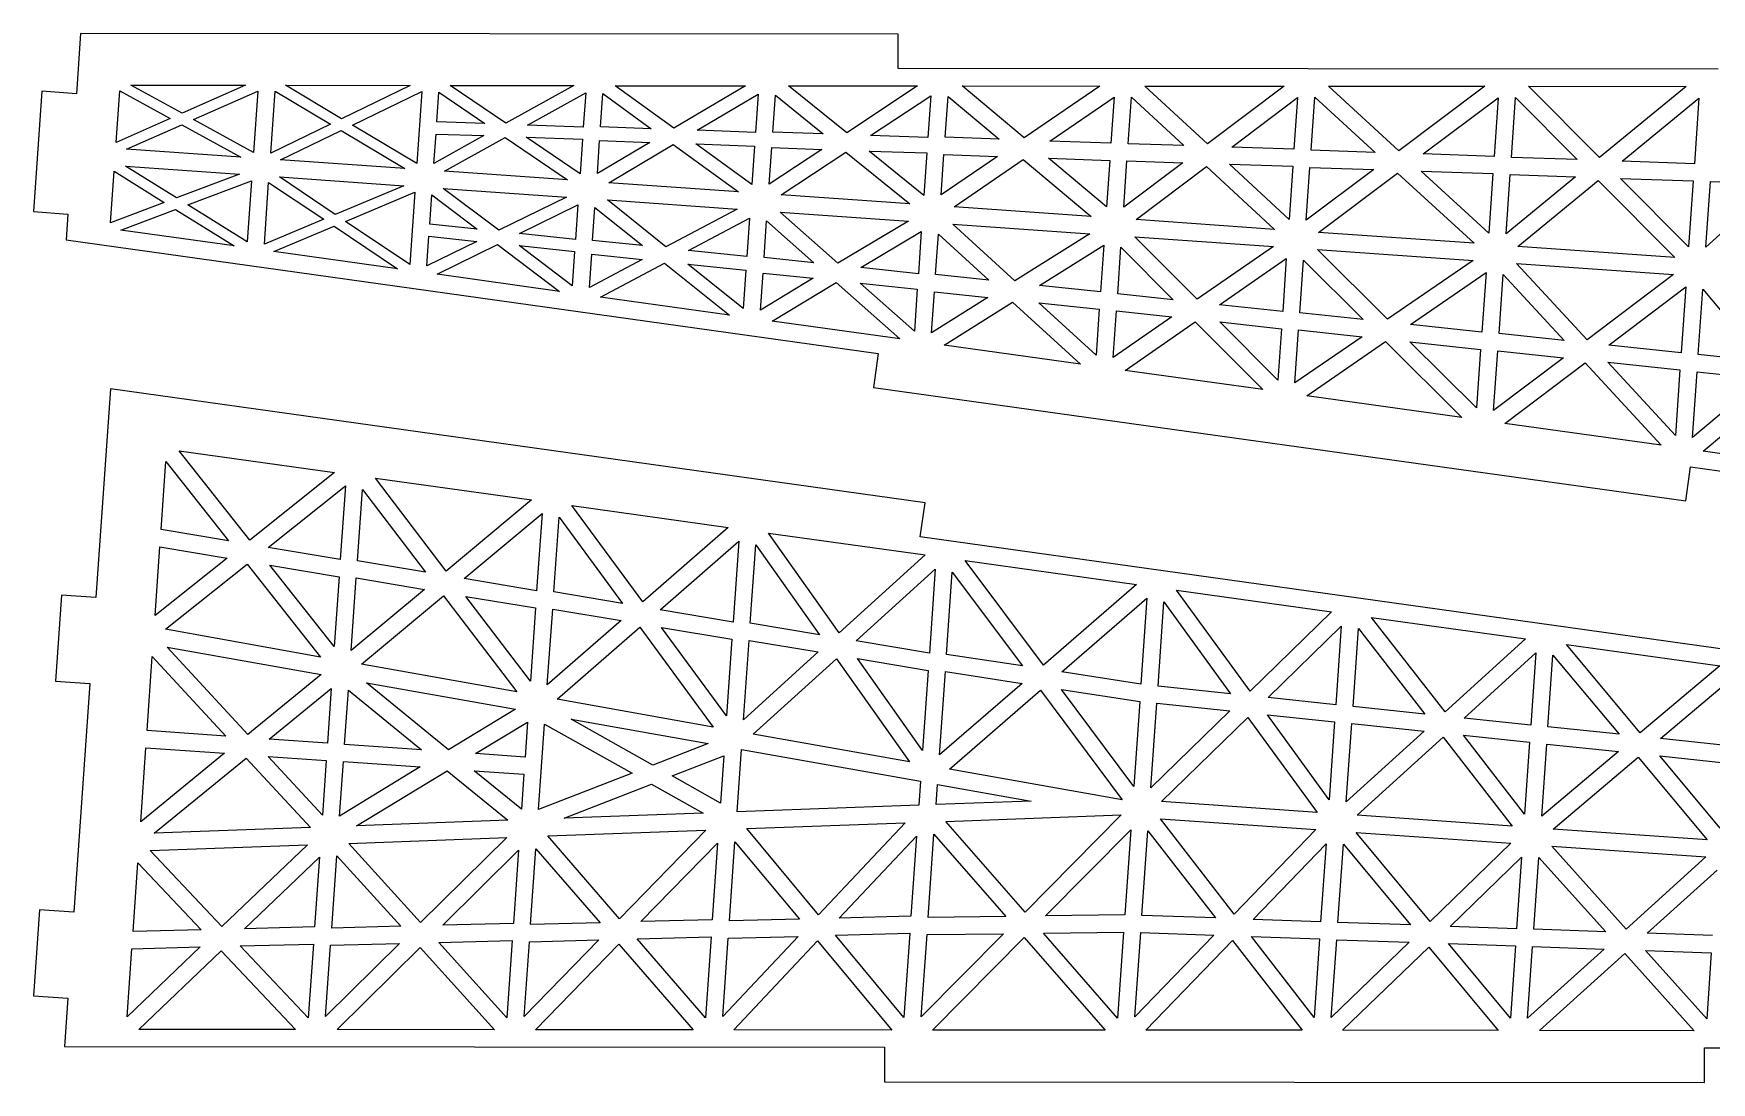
# Model space of a CAD drawing. Header units: millimetres. Extents: x -2 to 1368, y -62 to 278.
# Drawn here: x -2.5 to 192.3, y 70.1 to 191.9 of the extents above; entities that cross this region are included whole.
import ezdxf

# ---------------------------------------------------------------- set-up
doc = ezdxf.new("R2010")
doc.units = ezdxf.units.MM
doc.layers.add('CYAN', color=4, linetype='CONTINUOUS', true_color=0x00ffff)

msp = doc.modelspace()

# ---------------------------------------------------------------- linework, layer by layer
at = {"layer": 'CYAN'}
for p, q in [((2.96, 191.9), (2.47, 184.92)), ((97.91, 191.83), (2.96, 191.9)), ((97.9, 187.84), (97.91, 191.83)), ((193.13, 187.75), (97.9, 187.84)), ((-1.52, 185.2), (-2.5, 171.23)), ((2.47, 184.92), (-1.52, 185.2)), ((7.08, 179.26), (7.5, 185.24)), ((7.5, 185.24), (13.37, 182.05)), ((8.8, 185.9), (22.11, 185.9)), ((14.76, 182.65), (8.8, 185.9)), ((22.11, 185.9), (14.76, 182.65)), ((16.09, 181.94), (23.54, 185.22)), ((23.54, 185.22), (23.04, 178.11)), ((25.04, 178.03), (25.54, 185.21)), ((25.54, 185.21), (31.99, 181.37)), ((26.77, 185.9), (41.25, 185.89)), ((33.26, 182.01), (26.77, 185.9)), ((41.25, 185.89), (33.26, 182.01)), ((34.52, 181.27), (42.58, 185.19)), ((42.58, 185.19), (42, 176.81)), ((45.89, 185.87), (60.25, 185.86)), ((52.35, 181.48), (45.89, 185.87)), ((60.25, 185.86), (52.35, 181.48)), ((65.03, 185.85), (80.17, 185.85)), ((71.86, 180.92), (65.03, 185.85)), ((80.17, 185.85), (71.86, 180.92)), ((91.92, 180.37), (85.16, 185.85)), ((85.16, 185.85), (100.14, 185.83)), ((100.14, 185.83), (91.92, 180.37)), ((112.53, 179.78), (105.33, 185.82)), ((105.33, 185.82), (121.32, 185.8)), ((121.32, 185.8), (112.53, 179.78)), ((126.56, 185.81), (142.72, 185.79)), ((133.83, 179.09), (126.56, 185.81)), ((142.72, 185.79), (133.83, 179.09)), ((147.86, 185.8), (166.03, 185.78)), ((156.03, 178.29), (147.86, 185.8)), ((166.03, 185.78), (156.03, 178.29)), ((179.33, 177.51), (171.09, 185.78)), ((171.09, 185.78), (189.41, 185.75)), ((189.41, 185.75), (179.33, 177.51)), ((44.34, 181.64), (44.58, 185.08)), ((44.58, 185.08), (49.92, 181.45)), ((54.86, 181.25), (61.62, 185.02)), ((61.62, 185.02), (61.34, 181.03)), ((63.35, 181.06), (63.62, 184.93)), ((63.62, 184.93), (69.22, 180.85)), ((74.57, 180.68), (81.66, 184.87)), ((81.66, 184.87), (81.35, 180.43)), ((83.35, 180.46), (83.65, 184.75)), ((83.65, 184.75), (89.2, 180.25)), ((94.7, 180.07), (101.69, 184.69)), ((101.69, 184.69), (101.35, 179.83)), ((103.36, 179.87), (103.69, 184.6)), ((103.69, 184.6), (109.61, 179.63)), ((115.53, 179.42), (122.98, 184.53)), ((122.98, 184.53), (122.61, 179.17)), ((124.61, 179.11), (124.99, 184.52)), ((124.99, 184.52), (131.09, 178.91)), ((136.66, 178.72), (144.28, 184.47)), ((144.28, 184.47), (143.86, 178.49)), ((145.86, 178.35), (146.29, 184.51)), ((146.29, 184.51), (153.28, 178.11)), ((158.86, 177.92), (167.59, 184.45)), ((167.59, 184.45), (167.11, 177.64)), ((169.11, 177.53), (169.59, 184.46)), ((169.59, 184.46), (176.76, 177.27)), ((181.96, 177.08), (190.89, 184.4)), ((190.89, 184.4), (190.36, 176.79)), ((13.37, 182.05), (7.08, 179.26)), ((8.31, 178.49), (14.7, 181.31)), ((14.7, 181.31), (21.55, 177.57)), ((23.04, 178.11), (16.09, 181.94)), ((31.99, 181.37), (25.04, 178.03)), ((42, 176.81), (34.52, 181.27)), ((49.92, 181.45), (44.34, 181.64)), ((61.34, 181.03), (54.86, 181.25)), ((26.19, 177.24), (33.22, 180.64)), ((33.22, 180.64), (40.63, 176.23)), ((44, 176.83), (44.24, 180.24)), ((49.77, 180.06), (44, 176.83)), ((44.24, 180.24), (49.77, 180.06)), ((45.22, 175.91), (52.28, 179.83)), ((52.28, 179.83), (59.51, 174.91)), ((54.72, 179.86), (61.24, 179.63)), ((60.96, 175.61), (54.72, 179.86)), ((61.24, 179.63), (60.96, 175.61)), ((62.97, 175.65), (63.23, 179.47)), ((69.06, 179.26), (62.97, 175.65)), ((63.23, 179.47), (69.06, 179.26)), ((69.22, 180.85), (63.35, 181.06)), ((81.35, 180.43), (74.57, 180.68)), ((89.2, 180.25), (83.35, 180.46)), ((101.35, 179.83), (94.7, 180.07)), ((109.61, 179.63), (103.36, 179.87)), ((122.61, 179.17), (115.53, 179.42)), ((21.55, 177.57), (8.31, 178.49)), ((64.3, 174.58), (71.77, 179.02)), ((71.77, 179.02), (79.34, 173.53)), ((80.92, 174.37), (74.41, 179.09)), ((74.41, 179.09), (81.23, 178.83)), ((81.23, 178.83), (80.92, 174.37)), ((82.93, 174.4), (83.23, 178.67)), ((89.03, 178.46), (82.93, 174.4)), ((83.23, 178.67), (89.03, 178.46)), ((84.32, 173.18), (91.81, 178.14)), ((91.81, 178.14), (99.24, 172.14)), ((100.88, 173.12), (94.53, 178.25)), ((94.53, 178.25), (101.23, 178.04)), ((101.23, 178.04), (100.88, 173.12)), ((102.89, 173.16), (103.22, 177.85)), ((109.42, 177.64), (102.89, 173.16)), ((103.22, 177.85), (109.42, 177.64)), ((122.09, 171.77), (115.34, 177.43)), ((115.34, 177.43), (122.47, 177.18)), ((131.09, 178.91), (124.61, 179.11)), ((143.86, 178.49), (136.66, 178.72)), ((153.28, 178.11), (145.86, 178.35)), ((167.11, 177.64), (158.86, 177.92)), ((176.76, 177.27), (169.11, 177.53)), ((6.43, 169.93), (6.85, 175.91)), ((6.85, 175.91), (12.68, 172.27)), ((14.1, 172.83), (8.17, 176.5)), ((8.17, 176.5), (21.41, 175.57)), ((21.41, 175.57), (14.1, 172.83)), ((40.63, 176.23), (26.19, 177.24)), ((59.51, 174.91), (45.22, 175.91)), ((104.4, 171.77), (112.43, 177.28)), ((112.43, 177.28), (120.31, 170.66)), ((122.47, 177.18), (122.09, 171.77)), ((124.09, 171.73), (124.47, 177.11)), ((130.95, 176.91), (124.09, 171.73)), ((124.47, 177.11), (130.95, 176.91)), ((125.52, 170.3), (133.7, 176.47)), ((133.7, 176.47), (141.61, 169.17)), ((136.37, 176.73), (143.72, 176.49)), ((143.29, 170.33), (136.37, 176.73)), ((143.72, 176.49), (143.29, 170.33)), ((145.29, 170.24), (145.72, 176.35)), ((153.12, 176.11), (145.29, 170.24)), ((145.72, 176.35), (153.12, 176.11)), ((146.72, 168.81), (155.9, 175.69)), ((155.9, 175.69), (164.8, 167.55)), ((166.49, 168.71), (158.62, 175.93)), ((158.62, 175.93), (166.97, 175.64)), ((166.97, 175.64), (166.49, 168.71)), ((168.49, 168.67), (168.97, 175.53)), ((168.97, 175.53), (176.57, 175.27)), ((190.36, 176.79), (181.96, 177.08)), ((15.4, 172.01), (22.81, 174.82)), ((22.81, 174.82), (22.32, 167.72)), ((24.3, 167.45), (24.8, 174.63)), ((24.8, 174.63), (31.22, 170.35)), ((32.54, 170.91), (26.05, 175.25)), ((26.05, 175.25), (40.49, 174.24)), ((40.49, 174.24), (32.54, 170.91)), ((33.73, 170.1), (41.76, 173.47)), ((41.76, 173.47), (41.18, 165.09)), ((51.53, 169.06), (45.08, 173.92)), ((45.08, 173.92), (59.37, 172.92)), ((79.34, 173.53), (64.3, 174.58)), ((176.57, 175.27), (168.49, 168.67)), ((169.84, 167.2), (179.19, 174.84)), ((179.19, 174.84), (188.07, 165.92)), ((189.68, 167.14), (181.77, 175.09)), ((181.77, 175.09), (190.22, 174.8)), ((190.22, 174.8), (189.68, 167.14)), ((191.69, 167.12), (192.22, 174.71)), ((199.79, 174.45), (191.69, 167.12)), ((192.22, 174.71), (199.79, 174.45)), ((12.68, 172.27), (6.43, 169.93)), ((7.63, 169.09), (13.98, 171.48)), ((13.98, 171.48), (20.8, 167.25)), ((22.32, 167.72), (15.4, 172.01)), ((43.51, 169.77), (43.75, 173.18)), ((43.75, 173.18), (49.01, 169.18)), ((59.37, 172.92), (51.53, 169.06)), ((53.94, 168.69), (60.71, 172.02)), ((60.71, 172.02), (60.43, 168.01)), ((62.42, 167.89), (62.69, 171.71)), ((62.69, 171.71), (68.22, 167.29)), ((70.94, 167.15), (64.16, 172.58)), ((64.16, 172.58), (79.19, 171.53)), ((79.19, 171.53), (70.94, 167.15)), ((99.24, 172.14), (84.32, 173.18)), ((120.31, 170.66), (104.4, 171.77)), ((-2.5, 171.23), (1.49, 170.95)), ((1.49, 170.95), (1.28, 167.96)), ((31.22, 170.35), (24.3, 167.45)), ((25.42, 166.6), (32.39, 169.54)), ((32.39, 169.54), (39.77, 164.59)), ((41.18, 165.09), (33.73, 170.1)), ((49.01, 169.18), (43.51, 169.77)), ((73.55, 166.72), (80.65, 170.48)), ((80.65, 170.48), (80.34, 166.01)), ((82.33, 165.9), (82.63, 170.16)), ((82.63, 170.16), (88.11, 165.29)), ((84.18, 171.18), (99.1, 170.14)), ((90.91, 165.23), (84.18, 171.18)), ((99.1, 170.14), (90.91, 165.23)), ((111.44, 163.21), (104.26, 169.78)), ((104.26, 169.78), (120.17, 168.67)), ((141.61, 169.17), (125.52, 170.3)), ((1.28, 167.96), (95.59, 154.77)), ((20.8, 167.25), (7.63, 169.09)), ((43.17, 164.93), (43.41, 168.37)), ((48.96, 167.78), (43.17, 164.93)), ((43.41, 168.37), (48.96, 167.78)), ((60.43, 168.01), (53.94, 168.69)), ((68.22, 167.29), (62.42, 167.89)), ((93.58, 164.74), (100.59, 168.93)), ((100.59, 168.93), (100.25, 164.02)), ((102.25, 163.93), (102.57, 168.62)), ((102.57, 168.62), (108.41, 163.27)), ((120.17, 168.67), (111.44, 163.21)), ((132.62, 161.06), (125.38, 168.3)), ((125.38, 168.3), (141.47, 167.18)), ((164.8, 167.55), (146.72, 168.81)), ((39.77, 164.59), (25.42, 166.6)), ((44.36, 163.97), (51.36, 167.41)), ((51.36, 167.41), (58.58, 161.97)), ((60.05, 162.62), (53.89, 167.29)), ((53.89, 167.29), (60.33, 166.61)), ((60.33, 166.61), (60.05, 162.62)), ((62.04, 162.43), (62.31, 166.3)), ((68.16, 165.69), (62.04, 162.43)), ((62.31, 166.3), (68.16, 165.69)), ((80.34, 166.01), (73.55, 166.72)), ((88.11, 165.29), (82.33, 165.9)), ((114.31, 162.66), (121.78, 167.33)), ((121.78, 167.33), (121.4, 161.92)), ((123.39, 161.7), (123.77, 167.09)), ((123.77, 167.09), (129.83, 161)), ((141.47, 167.18), (132.62, 161.06)), ((135.23, 160.42), (142.97, 165.79)), ((142.97, 165.79), (142.55, 159.63)), ((154.71, 158.73), (146.58, 166.82)), ((146.58, 166.82), (164.66, 165.56)), ((188.07, 165.92), (169.84, 167.2)), ((58.58, 161.97), (44.36, 163.97)), ((63.32, 161.31), (70.76, 165.25)), ((70.76, 165.25), (78.31, 159.21)), ((79.92, 159.98), (73.48, 165.12)), ((73.48, 165.12), (80.23, 164.42)), ((80.23, 164.42), (79.92, 159.98)), ((81.91, 159.81), (82.21, 164.1)), ((82.21, 164.1), (88.03, 163.5)), ((100.25, 164.02), (93.58, 164.74)), ((108.41, 163.27), (102.25, 163.93)), ((144.54, 159.5), (144.97, 165.61)), ((144.97, 165.61), (151.9, 158.7)), ((164.66, 165.56), (154.71, 158.73)), ((157.38, 158.12), (166.17, 164.17)), ((166.17, 164.17), (165.68, 157.24)), ((167.68, 157.07), (168.16, 163.93)), ((168.16, 163.93), (175.24, 156.27)), ((169.7, 165.2), (187.93, 163.93)), ((177.9, 156.34), (169.7, 165.2)), ((187.93, 163.93), (177.9, 156.34)), ((88.03, 163.5), (81.91, 159.81)), ((83.25, 158.52), (90.7, 163.01)), ((90.7, 163.01), (98.09, 156.45)), ((93.5, 162.91), (100.12, 162.22)), ((99.78, 157.36), (93.5, 162.91)), ((100.12, 162.22), (99.78, 157.36)), ((101.77, 157.17), (102.1, 161.91)), ((102.1, 161.91), (108.32, 161.28)), ((121.4, 161.92), (114.31, 162.66)), ((180.41, 155.73), (189.36, 162.5)), ((189.36, 162.5), (188.82, 154.84)), ((190.81, 154.65), (191.34, 162.24)), ((191.34, 162.24), (198.35, 153.85)), ((78.31, 159.21), (63.32, 161.31)), ((108.32, 161.28), (101.77, 157.17)), ((103.23, 155.74), (111.19, 160.72)), ((111.19, 160.72), (119.06, 153.53)), ((120.89, 154.56), (114.22, 160.66)), ((114.22, 160.66), (121.26, 159.92)), ((121.26, 159.92), (120.89, 154.56)), ((129.83, 161), (123.39, 161.7)), ((142.55, 159.63), (135.23, 160.42)), ((98.09, 156.45), (83.25, 158.52)), ((122.87, 154.29), (123.25, 159.71)), ((129.69, 159), (122.87, 154.29)), ((123.25, 159.71), (129.69, 159)), ((124.25, 152.79), (132.39, 158.44)), ((132.39, 158.44), (140.26, 150.57)), ((141.99, 151.65), (135.24, 158.42)), ((135.24, 158.42), (142.41, 157.64)), ((151.9, 158.7), (144.54, 159.5)), ((165.68, 157.24), (157.38, 158.12)), ((142.41, 157.64), (141.99, 151.65)), ((143.97, 151.34), (144.4, 157.5)), ((151.79, 156.71), (143.97, 151.34)), ((144.4, 157.5), (151.79, 156.71)), ((145.34, 149.84), (154.48, 156.14)), ((154.48, 156.14), (163.34, 147.33)), ((165.07, 148.44), (157.33, 156.12)), ((157.33, 156.12), (165.54, 155.24)), ((175.24, 156.27), (167.68, 157.07)), ((95.59, 154.77), (95.04, 150.83)), ((119.06, 153.53), (103.23, 155.74)), ((165.54, 155.24), (165.07, 148.44)), ((167.05, 148.15), (167.54, 155.08)), ((175.15, 154.27), (167.05, 148.15)), ((167.54, 155.08), (175.15, 154.27)), ((188.82, 154.84), (180.41, 155.73)), ((198.35, 153.85), (190.81, 154.65)), ((140.26, 150.57), (124.25, 152.79)), ((168.35, 146.63), (177.66, 153.67)), ((177.66, 153.67), (186.49, 144.11)), ((180.32, 153.74), (188.68, 152.85)), ((188.15, 145.24), (180.32, 153.74)), ((188.68, 152.85), (188.15, 145.24)), ((190.14, 145), (190.67, 152.63)), ((190.67, 152.63), (198.26, 151.85)), ((6.44, 150.65), (4.74, 126.44)), ((101.02, 137.42), (6.44, 150.65)), ((95.04, 150.83), (189.35, 137.64)), ((198.26, 151.85), (190.14, 145)), ((191.38, 143.41), (200.6, 151.19)), ((163.34, 147.33), (145.34, 149.84)), ((186.49, 144.11), (168.35, 146.63)), ((14.4, 143.48), (32.45, 140.96)), ((22.63, 133.1), (14.4, 143.48)), ((209.18, 140.94), (191.38, 143.41)), ((12.31, 134.33), (12.86, 142.21)), ((12.86, 142.21), (20.14, 133)), ((32.45, 140.96), (22.63, 133.1)), ((189.35, 137.64), (189.9, 141.61)), ((189.9, 141.61), (284.21, 128.43)), ((24.74, 132.23), (33.72, 139.39)), ((33.72, 139.39), (33.12, 130.84)), ((35.11, 130.7), (35.69, 138.98)), ((35.69, 138.98), (43.02, 129.37)), ((45.43, 129.5), (37.21, 140.28)), ((37.21, 140.28), (55.31, 137.76)), ((55.31, 137.76), (45.43, 129.5)), ((68.24, 125.93), (60.02, 137.1)), ((60.02, 137.1), (78.16, 134.56)), ((100.47, 133.47), (101.02, 137.42)), ((47.5, 128.63), (56.55, 136.19)), ((56.55, 136.19), (55.92, 127.22)), ((57.92, 127.08), (58.52, 135.76)), ((58.52, 135.76), (65.89, 125.74)), ((78.16, 134.56), (68.24, 125.93)), ((20.14, 133), (12.31, 134.33)), ((70.25, 125.01), (79.38, 132.97)), ((79.38, 132.97), (78.73, 123.59)), ((80.72, 123.45), (81.36, 132.53)), ((81.36, 132.53), (88.75, 122.11)), ((91.04, 122.33), (82.83, 133.91)), ((82.83, 133.91), (101.02, 131.38)), ((194.78, 120.29), (100.47, 133.47)), ((11.61, 124.33), (12.17, 132.31)), ((20, 131.01), (11.61, 124.33)), ((12.17, 132.31), (20, 131.01)), ((33.12, 130.84), (24.74, 132.23)), ((43.02, 129.37), (35.11, 130.7)), ((101.02, 131.38), (91.04, 122.33)), ((105.69, 130.73), (125.57, 127.94)), ((114.76, 118.59), (105.69, 130.73)), ((12.83, 122.74), (22.3, 130.29)), ((22.3, 130.29), (30.82, 119.52)), ((32.41, 120.74), (24.93, 130.19)), ((24.93, 130.19), (32.98, 128.84)), ((32.98, 128.84), (32.41, 120.74)), ((34.39, 120.3), (34.98, 128.71)), ((34.98, 128.71), (42.88, 127.38)), ((55.92, 127.22), (47.5, 128.63)), ((93.01, 121.39), (102.21, 129.74)), ((102.21, 129.74), (101.53, 119.97)), ((103.52, 119.83), (104.19, 129.38)), ((104.19, 129.38), (112.33, 118.49)), ((0.75, 126.71), (0.05, 116.74)), ((4.74, 126.44), (0.75, 126.71)), ((42.88, 127.38), (34.39, 120.3)), ((65.89, 125.74), (57.92, 127.08)), ((125.57, 127.94), (114.76, 118.59)), ((138.76, 115.56), (130.23, 127.28)), ((130.23, 127.28), (148.23, 124.77)), ((35.58, 118.69), (45.11, 126.64)), ((45.11, 126.64), (53.62, 115.47)), ((55.19, 116.72), (47.68, 126.57)), ((47.68, 126.57), (55.78, 125.22)), ((55.78, 125.22), (55.19, 116.72)), ((57.16, 116.28), (57.78, 125.08)), ((57.78, 125.08), (65.73, 123.75)), ((78.73, 123.59), (70.25, 125.01)), ((116.89, 117.79), (126.78, 126.35)), ((126.78, 126.35), (126.09, 116.37)), ((128.08, 116.16), (128.76, 125.93)), ((128.76, 125.93), (136.51, 115.26)), ((148.23, 124.77), (138.76, 115.56)), ((65.73, 123.75), (57.16, 116.28)), ((58.32, 114.62), (67.91, 122.99)), ((67.91, 122.99), (76.42, 111.4)), ((77.96, 112.69), (70.41, 122.94)), ((70.41, 122.94), (78.58, 121.6)), ((88.75, 122.11), (80.72, 123.45)), ((140.86, 114.81), (149.36, 123.11)), ((149.36, 123.11), (148.72, 113.98)), ((150.72, 113.8), (151.35, 122.82)), ((151.35, 122.82), (159.07, 112.91)), ((161.42, 113.15), (152.87, 124.12)), ((152.87, 124.12), (170.76, 121.62)), ((30.82, 119.52), (12.83, 122.74)), ((78.58, 121.6), (77.96, 112.69)), ((79.94, 112.25), (80.58, 121.46)), ((80.58, 121.46), (88.61, 120.12)), ((101.53, 119.97), (93.01, 121.39)), ((170.76, 121.62), (161.42, 113.15)), ((184.08, 110.71), (175.5, 120.96)), ((175.5, 120.96), (193.3, 118.49)), ((10.68, 110.98), (11.28, 119.59)), ((11.28, 119.59), (19.83, 110.34)), ((13.01, 120.67), (30.88, 117.49)), ((22.38, 110.54), (13.01, 120.67)), ((88.61, 120.12), (79.94, 112.25)), ((81.07, 110.57), (90.73, 119.32)), ((90.73, 119.32), (99.22, 107.35)), ((100.74, 108.67), (93.16, 119.35)), ((93.16, 119.35), (101.39, 117.97)), ((112.33, 118.49), (103.52, 119.83)), ((163.63, 112.44), (171.95, 120)), ((171.95, 120), (171.37, 111.62)), ((173.35, 111.41), (173.94, 119.74)), ((173.94, 119.74), (181.62, 110.56)), ((30.88, 117.49), (22.38, 110.54)), ((53.62, 115.47), (35.58, 118.69)), ((101.39, 117.97), (100.74, 108.67)), ((102.71, 108.16), (103.38, 117.83)), ((103.38, 117.83), (112.31, 116.46)), ((126.09, 116.37), (116.89, 117.79)), ((193.3, 118.49), (184.08, 110.71)), ((0.05, 116.74), (4.04, 116.46)), ((4.04, 116.46), (2.19, 89.9)), ((24.87, 109.99), (32.07, 115.88)), ((32.07, 115.88), (31.63, 109.52)), ((33.62, 109.38), (34.06, 115.69)), ((34.06, 115.69), (42.55, 108.75)), ((36.18, 116.54), (53.46, 113.46)), ((45.69, 108.76), (36.18, 116.54)), ((112.31, 116.46), (102.71, 108.16)), ((103.87, 106.52), (114.43, 115.66)), ((114.43, 115.66), (123.92, 102.94)), ((116.85, 115.76), (125.95, 114.38)), ((125.26, 104.5), (116.85, 115.76)), ((136.51, 115.26), (128.08, 116.16)), ((186.42, 110.05), (194.54, 116.9)), ((53.46, 113.46), (45.69, 108.76)), ((76.42, 111.4), (58.32, 114.62)), ((125.95, 114.38), (125.26, 104.5)), ((127.25, 104.33), (127.94, 114.16)), ((136.42, 113.27), (127.25, 104.33)), ((127.94, 114.16), (136.42, 113.27)), ((148.72, 113.98), (140.86, 114.81)), ((159.07, 112.91), (150.72, 113.8)), ((48.81, 108.32), (54.86, 111.98)), ((54.86, 111.98), (54.57, 107.91)), ((56.15, 101.81), (56.84, 111.74)), ((56.84, 111.74), (67, 106.04)), ((59.92, 112.33), (75.83, 109.48)), ((69.42, 106.98), (59.92, 112.33)), ((128.49, 102.75), (138.52, 112.52)), ((138.52, 112.52), (146.55, 101.48)), ((140.77, 112.81), (148.58, 111.99)), ((147.95, 102.94), (140.77, 112.81)), ((148.58, 111.99), (147.95, 102.94)), ((149.94, 102.7), (150.58, 111.8)), ((150.58, 111.8), (158.98, 110.91)), ((171.37, 111.62), (163.63, 112.44)), ((181.62, 110.56), (173.35, 111.41)), ((19.83, 110.34), (10.68, 110.98)), ((31.63, 109.52), (24.87, 109.99)), ((42.55, 108.75), (33.62, 109.38)), ((75.83, 109.48), (69.42, 106.98)), ((99.22, 107.35), (81.07, 110.57)), ((158.98, 110.91), (149.94, 102.7)), ((151.21, 101.16), (161.17, 110.21)), ((161.17, 110.21), (169.19, 99.9)), ((170.64, 101.3), (163.54, 110.44)), ((163.54, 110.44), (171.23, 109.63)), ((171.23, 109.63), (170.64, 101.3)), ((172.63, 101.06), (173.22, 109.42)), ((173.22, 109.42), (181.53, 108.56)), ((194.01, 109.27), (186.42, 110.05)), ((9.94, 100.38), (10.54, 108.99)), ((19.69, 108.35), (9.94, 100.38)), ((10.54, 108.99), (19.69, 108.35)), ((11.5, 99.07), (22.19, 107.8)), ((22.19, 107.8), (29.64, 99.73)), ((31.04, 101.16), (24.73, 107.99)), ((24.73, 107.99), (31.49, 107.52)), ((31.49, 107.52), (31.04, 101.16)), ((33.04, 101.07), (33.48, 107.38)), ((33.48, 107.38), (42.41, 106.76)), ((54.57, 107.91), (48.81, 108.32)), ((71.66, 105.72), (77.64, 108.05)), ((77.64, 108.05), (77.25, 102.57)), ((79.19, 101.56), (79.69, 108.79)), ((79.69, 108.79), (100.49, 105.1)), ((181.53, 108.56), (172.63, 101.06)), ((173.95, 99.56), (183.84, 107.9)), ((183.84, 107.9), (191.84, 98.31)), ((193.34, 99.66), (186.33, 108.05)), ((186.33, 108.05), (193.87, 107.25)), ((42.41, 106.76), (33.04, 101.07)), ((35.02, 99.93), (45.51, 106.32)), ((45.51, 106.32), (52.56, 100.59)), ((48.67, 106.32), (54.43, 105.92)), ((54.15, 101.85), (48.67, 106.32)), ((54.43, 105.92), (54.15, 101.85)), ((67, 106.04), (56.15, 101.81)), ((77.25, 102.57), (71.66, 105.72)), ((123.92, 102.94), (103.87, 106.52)), ((59.11, 100.8), (69.26, 104.78)), ((69.26, 104.78), (75.27, 101.4)), ((100.49, 105.1), (100.29, 102.31)), ((102.3, 102.39), (102.47, 104.74)), ((102.47, 104.74), (113.36, 102.8)), ((75.27, 101.4), (59.11, 100.8)), ((100.29, 102.31), (79.19, 101.56)), ((113.36, 102.8), (102.3, 102.39)), ((146.55, 101.48), (128.49, 102.75)), ((29.64, 99.73), (11.5, 99.07)), ((52.56, 100.59), (35.02, 99.93)), ((57.21, 98.76), (75.58, 99.43)), ((75.58, 99.43), (65.54, 89.13)), ((80.31, 99.6), (98.72, 100.26)), ((88.65, 89.59), (80.31, 99.6)), ((98.72, 100.26), (88.65, 89.59)), ((103.44, 100.44), (123.8, 101.19)), ((112.63, 89.92), (103.44, 100.44)), ((123.8, 101.19), (112.63, 89.92)), ((115.01, 89.48), (124.9, 99.46)), ((124.9, 99.46), (124.21, 89.59)), ((136.93, 89.67), (128.35, 100.75)), ((128.35, 100.75), (146.41, 99.49)), ((146.41, 99.49), (136.93, 89.67)), ((169.19, 99.9), (151.21, 101.16)), ((191.84, 98.31), (173.95, 99.56)), ((11.03, 97.05), (29.3, 97.73)), ((29.3, 97.73), (19.37, 88.25)), ((34.12, 97.89), (52.44, 98.56)), ((42.45, 88.69), (34.12, 97.89)), ((52.44, 98.56), (42.45, 88.69)), ((65.54, 89.13), (57.21, 98.76)), ((68.02, 88.83), (76.93, 97.93)), ((76.93, 97.93), (76.31, 89.03)), ((78.3, 88.89), (78.95, 98.09)), ((78.95, 98.09), (86.44, 89.1)), ((91.06, 89.22), (100.04, 98.74)), ((100.04, 98.74), (99.39, 89.44)), ((101.39, 89.3), (102.06, 98.98)), ((102.06, 98.98), (110.42, 89.42)), ((126.21, 89.52), (126.9, 99.35)), ((126.9, 99.35), (134.74, 89.23)), ((139.11, 89.07), (147.6, 97.85)), ((147.6, 97.85), (146.96, 88.8)), ((148.96, 88.71), (149.6, 97.81)), ((149.6, 97.81), (157.41, 88.42)), ((151.07, 99.16), (169.05, 97.9)), ((159.67, 88.81), (151.07, 99.16)), ((169.05, 97.9), (159.67, 88.81)), ((182.44, 87.94), (173.82, 97.57)), ((173.82, 97.57), (191.7, 96.32)), ((9.05, 87.67), (9.61, 95.65)), ((9.61, 95.65), (16.98, 87.86)), ((19.37, 88.25), (11.03, 97.05)), ((21.98, 87.99), (30.7, 96.3)), ((30.7, 96.3), (30.14, 88.19)), ((32.13, 88.06), (32.72, 96.46)), ((32.72, 96.46), (40.14, 88.27)), ((45.01, 88.41), (53.82, 97.11)), ((53.82, 97.11), (53.22, 88.61)), ((55.22, 88.47), (55.83, 97.27)), ((55.83, 97.27), (63.28, 88.68)), ((161.99, 88.25), (170.29, 96.31)), ((170.29, 96.31), (169.71, 87.98)), ((171.71, 87.92), (172.3, 96.27)), ((172.3, 96.27), (180.06, 87.61)), ((191.7, 96.32), (182.44, 87.94)), ((184.89, 87.45), (192.99, 94.77)), ((-1.8, 90.18), (-2.5, 80.2)), ((2.19, 89.9), (-1.8, 90.18)), ((16.98, 87.86), (9.05, 87.67)), ((30.14, 88.19), (21.98, 87.99)), ((40.14, 88.27), (32.13, 88.06)), ((53.22, 88.61), (45.01, 88.41)), ((63.28, 88.68), (55.22, 88.47)), ((76.31, 89.03), (68.02, 88.83)), ((86.44, 89.1), (78.3, 88.89)), ((99.39, 89.44), (91.06, 89.22)), ((110.42, 89.42), (101.39, 89.3)), ((124.21, 89.59), (115.01, 89.48)), ((134.74, 89.23), (126.21, 89.52)), ((146.96, 88.8), (139.11, 89.07)), ((157.41, 88.42), (148.96, 88.71)), ((169.71, 87.98), (161.99, 88.25)), ((180.06, 87.61), (171.71, 87.92)), ((16.84, 85.87), (8.36, 77.76)), ((8.91, 85.65), (16.84, 85.87)), ((21.51, 85.99), (30, 86.2)), ((29.4, 77.64), (21.51, 85.99)), ((30, 86.2), (29.4, 77.64)), ((40, 86.28), (31.41, 77.78)), ((31.41, 77.78), (31.99, 86.06)), ((31.99, 86.06), (40, 86.28)), ((32.74, 76.29), (42.38, 85.81)), ((42.38, 85.81), (51.01, 76.26)), ((44.55, 86.38), (53.08, 86.62)), ((52.45, 77.64), (44.55, 86.38)), ((53.08, 86.62), (52.45, 77.64)), ((63.16, 86.69), (54.47, 77.8)), ((54.47, 77.8), (55.08, 86.48)), ((55.08, 86.48), (63.16, 86.69)), ((55.77, 76.25), (65.46, 86.18)), ((65.46, 86.18), (74.09, 76.25)), ((67.58, 86.81), (76.17, 87.03)), ((75.51, 77.65), (67.58, 86.81)), ((76.17, 87.03), (75.51, 77.65)), ((86.3, 87.1), (77.53, 77.81)), ((77.53, 77.81), (78.16, 86.89)), ((78.16, 86.89), (86.3, 87.1)), ((78.8, 76.25), (88.54, 86.57)), ((88.54, 86.57), (97.16, 76.21)), ((90.62, 87.22), (99.25, 87.45)), ((98.57, 77.67), (90.62, 87.22)), ((99.25, 87.45), (98.57, 77.67)), ((110.15, 87.41), (100.58, 77.75)), ((100.58, 77.75), (101.25, 87.31)), ((101.25, 87.31), (110.15, 87.41)), ((101.88, 76.21), (112.55, 86.97)), ((112.55, 86.97), (121.95, 76.21)), ((114.77, 87.46), (124.07, 87.59)), ((123.38, 77.61), (114.77, 87.46)), ((124.07, 87.59), (123.38, 77.61)), ((125.39, 77.75), (126.07, 87.53)), ((134.55, 87.23), (125.39, 77.75)), ((126.07, 87.53), (134.55, 87.23)), ((126.66, 76.21), (136.74, 86.63)), ((136.74, 86.63), (144.83, 76.19)), ((146.19, 77.67), (138.92, 87.08)), ((138.92, 87.08), (146.82, 86.8)), ((146.82, 86.8), (146.19, 77.67)), ((148.19, 77.68), (148.82, 86.71)), ((157.22, 86.42), (148.19, 77.68)), ((148.82, 86.71), (157.22, 86.42)), ((149.51, 76.19), (159.51, 85.86)), ((159.51, 85.86), (167.58, 76.18)), ((161.8, 86.26), (169.57, 85.99)), ((168.99, 77.61), (161.8, 86.26)), ((169.57, 85.99), (168.99, 77.61)), ((170.99, 77.59), (171.57, 85.92)), ((171.57, 85.92), (179.87, 85.62)), ((192.46, 87.19), (184.89, 87.45)), ((8.36, 77.76), (8.91, 85.65)), ((9.71, 76.29), (19.29, 85.42)), ((19.29, 85.42), (27.93, 76.27)), ((179.87, 85.62), (170.99, 77.59)), ((172.37, 76.17), (182.29, 85.12)), ((182.29, 85.12), (190.34, 76.14)), ((184.7, 85.46), (192.32, 85.17)), ((191.79, 77.54), (184.7, 85.46)), ((192.32, 85.17), (191.79, 77.54)), ((-2.5, 80.2), (1.49, 79.92)), ((1.49, 79.92), (1.1, 74.31)), ((27.93, 76.27), (9.71, 76.29)), ((51.01, 76.26), (32.74, 76.29)), ((74.09, 76.25), (55.77, 76.25)), ((97.16, 76.21), (78.8, 76.25)), ((121.95, 76.21), (101.88, 76.21)), ((144.83, 76.19), (126.66, 76.21)), ((167.58, 76.18), (149.51, 76.19)), ((190.34, 76.14), (172.37, 76.17)), ((1.1, 74.31), (96.32, 74.22)), ((96.32, 74.22), (96.32, 70.23)), ((191.55, 70.14), (191.55, 74.15)), ((191.55, 74.15), (286.78, 74.06)), ((96.32, 70.23), (191.55, 70.14))]:
    msp.add_line(p, q, dxfattribs=at)

doc.saveas('drawing.dxf')
